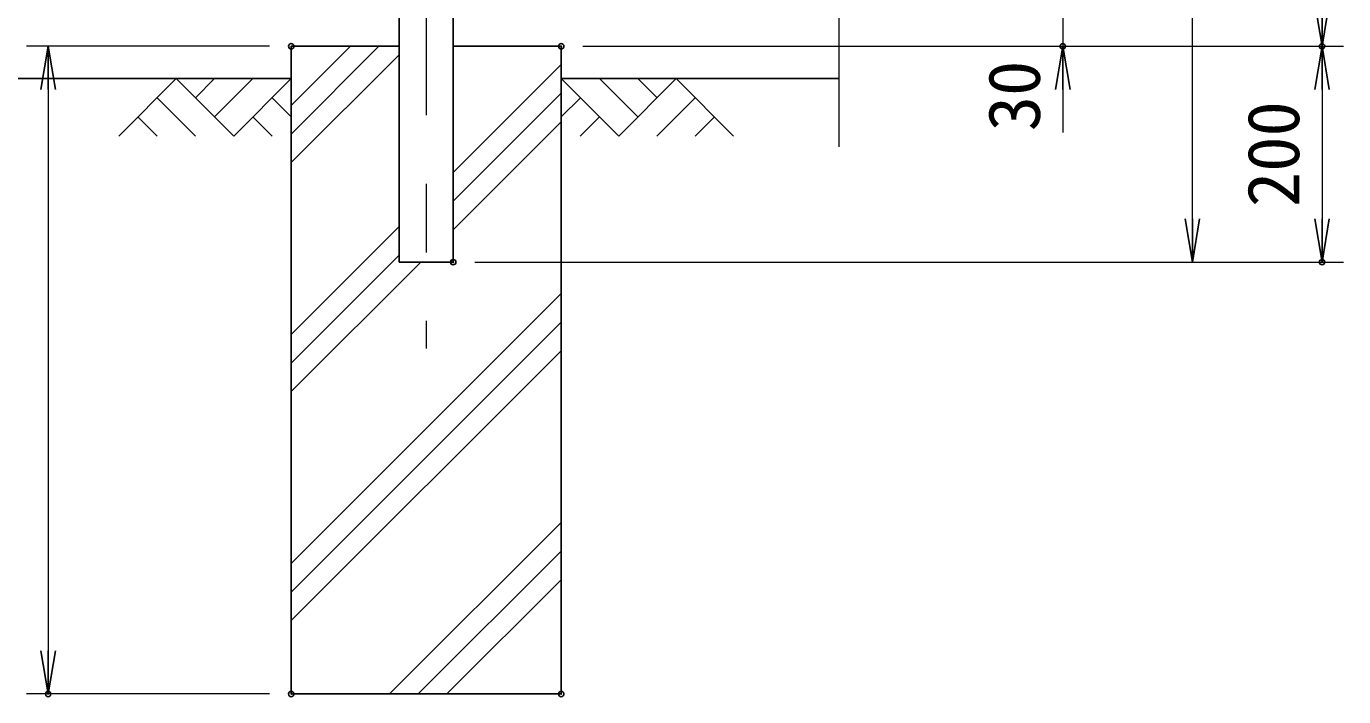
# Model space of a CAD drawing. Units: millimetres, scale not verified. Extents: x -4200 to 4200, y -2970 to 2970.
# Drawn here: x -1984 to -765, y -825 to -204 of the extents above; entities that cross this region are included whole.
import ezdxf
from ezdxf.enums import TextEntityAlignment as Align

# ---------------------------------------------------------------- set-up
doc = ezdxf.new("R2010")
doc.units = ezdxf.units.MM
doc.header["$LTSCALE"] = 10
doc.header["$PDMODE"] = 32
doc.header["$PDSIZE"] = 5
doc.linetypes.add('USER1', pattern=[50.8, 31.75, -6.35, 6.35, -6.35])
for name, color, linetype, lineweight in [('0-1_LAYER04', 7, 'Continuous', 25), ('0-2_D-BGD', 7, 'Continuous', 25), ('0-3_D-BMK', 2, 'USER1', 13), ('0-4_D-STR1', 1, 'Continuous', 25), ('0-5_D-STR-DIM', 7, 'Continuous', 13), ('0-6_0', 7, 'Continuous', 25), ('0-7_Defpoints', 6, 'Continuous', 25), ('0-8_D-DCR-HCH', 7, 'Continuous', 13), ('0-B_D-STR2', 7, 'Continuous', 13)]:
    doc.layers.add(name, color=color, linetype=linetype, lineweight=lineweight)
doc.styles.add('ＭＳ ゴシック', font='')
doc.styles.get('ＭＳ ゴシック').set_extended_font_data('MS Gothic')

# ---------------------------------------------------------------- blocks, each defined once
blk = doc.blocks.new('_Open')
at = {"layer": '0-6_0'}
blk.add_line((-10, 1.667), (0, 0), dxfattribs=at)
blk.add_lwpolyline([(-10, -1.667), (0, 0), (-10, 0)], dxfattribs=at)

msp = doc.modelspace()

# ---------------------------------------------------------------- linework, layer by layer
at = {"layer": '0-1_LAYER04'}
for p, q in [((-1738.92, -222.31), (-1738.92, -822.31)), ((-1638.92, -222.31), (-1738.92, -222.31)), ((-1488.92, -222.31), (-1588.92, -222.31)), ((-1488.92, -222.31), (-1488.92, -822.31)), ((-1488.92, -822.31), (-1738.92, -822.31))]:
    msp.add_line(p, q, dxfattribs=at)
at = {"layer": '0-2_D-BGD'}
for p, q in [((-2518.92, -252.31), (-1738.92, -252.31)), ((-1488.92, -252.31), (-1266.54, -252.31)), ((-1231.54, -252.31), (-1463.92, -252.31))]:
    msp.add_line(p, q, dxfattribs=at)
at = {"layer": '0-3_D-BMK'}
msp.add_line((-1613.92, 539.25), (-1613.92, -502.32), dxfattribs=at)
at = {"layer": '0-4_D-STR1'}
for p, q in [((-1638.92, -59.82), (-1638.92, -422.32)), ((-1588.92, -59.82), (-1588.92, -422.32)), ((-1588.92, -422.32), (-1638.92, -422.32))]:
    msp.add_line(p, q, dxfattribs=at)
at = {"layer": '0-5_D-STR-DIM'}
for p, q in [((-904.53, -382.31), (-904.53, 472.68)), ((-1024.53, -192.32), (-1024.53, -222.31)), ((-1758.92, -222.31), (-1983.92, -222.31)), ((-1468.92, -222.31), (-764.53, -222.31)), ((-1468.92, -222.31), (-764.53, -222.31)), ((-1468.92, -222.31), (-1004.53, -222.31)), ((-1963.92, -262.31), (-1963.92, -782.31)), ((-1024.53, -262.31), (-1024.53, -302.31)), ((-784.53, -262.31), (-784.53, -382.31)), ((-1568.92, -422.31), (-764.53, -422.31)), ((-1568.92, -422.31), (-884.53, -422.31)), ((-1758.92, -822.31), (-1983.92, -822.31))]:
    msp.add_line(p, q, dxfattribs=at)
at = {"layer": '0-7_Defpoints'}
for p in [(-1738.92, -222.31), (-1488.92, -222.31), (-1488.92, -222.31), (-1024.53, -222.31), (-784.53, -222.31), (-1588.92, -422.31), (-1588.92, -422.31), (-784.53, -422.31), (-1963.92, -822.31), (-1738.92, -822.31), (-1738.92, -822.31), (-1488.92, -822.31)]:
    msp.add_point(p, dxfattribs=at)
at = {"layer": '0-8_D-DCR-HCH'}
for p, q in [((-1738.92, -303.59), (-1657.65, -222.31)), ((-1738.92, -277.07), (-1684.16, -222.31)), ((-1738.92, -330.1), (-1638.92, -230.1)), ((-1588.92, -339.2), (-1488.92, -239.2)), ((-1845.34, -252.31), (-1898.55, -305.53)), ((-1845.34, -252.31), (-1792.13, -305.53)), ((-1827.6, -270.05), (-1809.87, -252.31)), ((-1809.87, -287.79), (-1774.39, -252.31)), ((-1792.13, -305.53), (-1738.92, -252.31)), ((-1435.71, -305.53), (-1488.92, -252.31)), ((-1417.97, -287.79), (-1453.44, -252.31)), ((-1382.49, -252.31), (-1435.71, -305.53)), ((-1400.14, -270.14), (-1417.97, -252.31)), ((-1382.49, -252.31), (-1329.28, -305.53)), ((-1588.92, -365.72), (-1488.92, -265.72)), ((-1863.08, -270.05), (-1827.44, -305.53)), ((-1756.66, -270.05), (-1738.92, -287.71)), ((-1471.18, -270.05), (-1488.92, -287.71)), ((-1364.76, -270.05), (-1400.39, -305.53)), ((-1880.82, -287.79), (-1863, -305.53)), ((-1774.39, -287.79), (-1756.57, -305.53)), ((-1588.92, -392.24), (-1488.92, -292.24)), ((-1453.44, -287.79), (-1471.26, -305.53)), ((-1347.02, -287.79), (-1364.84, -305.53)), ((-1738.92, -489.2), (-1638.92, -389.2)), ((-1738.92, -515.72), (-1638.92, -415.72)), ((-1738.92, -542.24), (-1619, -422.31)), ((-1738.92, -701.33), (-1488.92, -451.33)), ((-1738.92, -727.85), (-1488.92, -477.85)), ((-1738.92, -754.37), (-1488.92, -504.37)), ((-1647.77, -822.31), (-1488.92, -663.47)), ((-1621.25, -822.31), (-1488.92, -689.98)), ((-1594.73, -822.31), (-1488.92, -716.5))]:
    msp.add_line(p, q, dxfattribs=at)
at = {"layer": '0-B_D-STR2'}
msp.add_line((-1231.54, -315.32), (-1231.54, 167.03), dxfattribs=at)

# ---------------------------------------------------------------- block references
at = {"layer": '0-5_D-STR-DIM', "xscale": 4, "yscale": 4}
for p, rotation in [((-784.53, -222.31), 270), ((-1963.92, -222.31), 90), ((-1024.53, -222.31), 90), ((-784.53, -222.31), 90), ((-904.53, -422.31), 270), ((-784.53, -422.31), 270), ((-1963.92, -822.31), 270)]:
    msp.add_blockref('_Open', p, dxfattribs=dict(at, rotation=rotation))

# ---------------------------------------------------------------- texts
at = {"layer": '0-5_D-STR-DIM', "style": 'ＭＳ ゴシック'}
for s, p in [('30', (-1031.28, -301.05)), ('200', (-791.28, -371.31))]:
    msp.add_text(s, height=48.09, rotation=90, dxfattribs=at).set_placement(p, align=Align.BOTTOM_LEFT)

doc.saveas('drawing.dxf')
